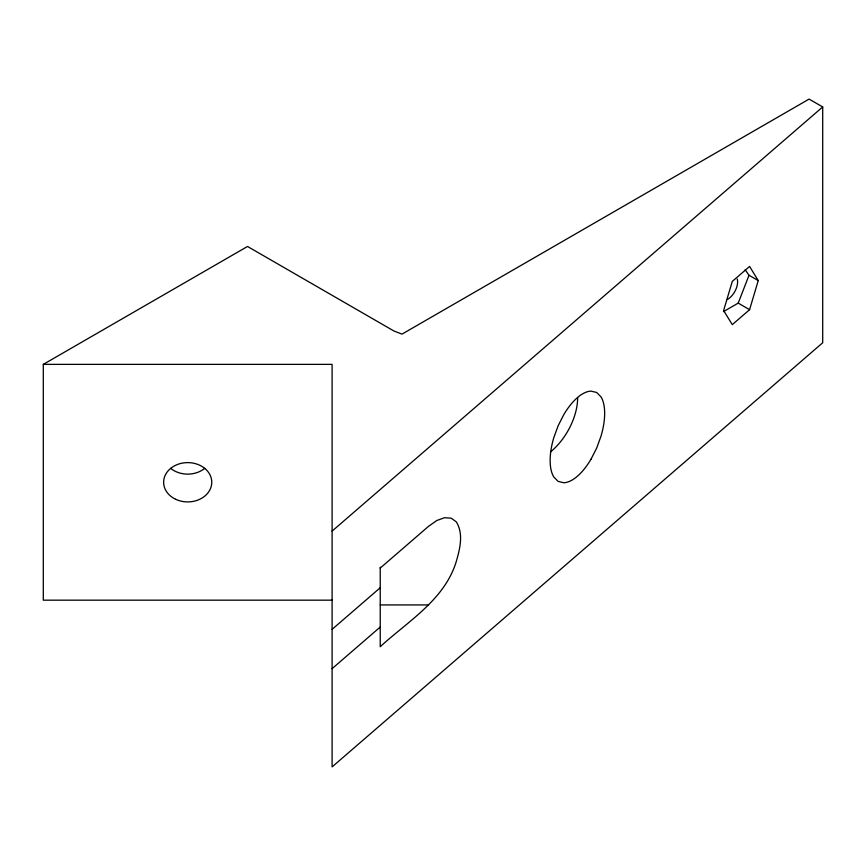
<?xml version="1.0" encoding="UTF-8"?>
<svg xmlns="http://www.w3.org/2000/svg" width="866" height="866" viewBox="0 0 866 866"><rect width="100%" height="100%" fill="white"/><g stroke="black" fill="none" stroke-linecap="round" stroke-linejoin="round"><path stroke-width="1.3" d="M749.588 309.682L758.237 280.584L749.588 266.447L732.279 281.418L723.619 310.515L732.279 324.642L749.588 309.682L738.211 303.111L723.424 311.652M738.211 303.111L749.014 275.258L745.161 269.77M591.023 459.186L596.674 448.058L601.004 436.172A47.359 21.477 -68.9 0 0 601.004 396.866L596.674 392.482L591.023 391.118A49.882 22.624 -68.9 0 0 563.766 414.673L558.126 425.801L553.796 437.687A47.359 21.477 -68.9 0 0 553.796 476.993L558.126 481.377L563.766 482.752A49.882 22.624 -68.9 0 0 591.023 459.186M380.228 567.198L380.228 646.696C408.113 621.117 444.81 599.737 456.36 561.222C459.954 548.665 463.7 533.867 456.36 521.917L451.251 518.193L444.594 517.706L436.843 520.488L428.529 526.333L380.228 568.096M332.1 531.107L822.7 106.951L809.082 99.092L401.997 334.124L393.857 330.964L247.514 246.464L43.3 364.37L43.3 600.17L332.1 600.17M332.1 629.355L380.228 587.743M332.1 668.649L380.228 627.038M43.3 364.37L332.1 364.37L332.1 766.908L822.7 342.752L822.7 106.951M380.228 604.933L428.529 604.933M749.014 275.258L758.237 280.584M204.712 468.376A24.064 19.647 0 0 1 170.678 468.376M577.644 397.775A48.128 27.788 -60 0 1 550.505 451.933M737.269 278.993A14.441 8.335 -60 0 1 727.408 299.528M175.668 499.281A24.064 19.647 0 0 0 211.769 482.265A24.064 19.647 0 0 0 175.668 465.248A24.064 19.647 0 0 0 175.668 499.281"/></g></svg>
